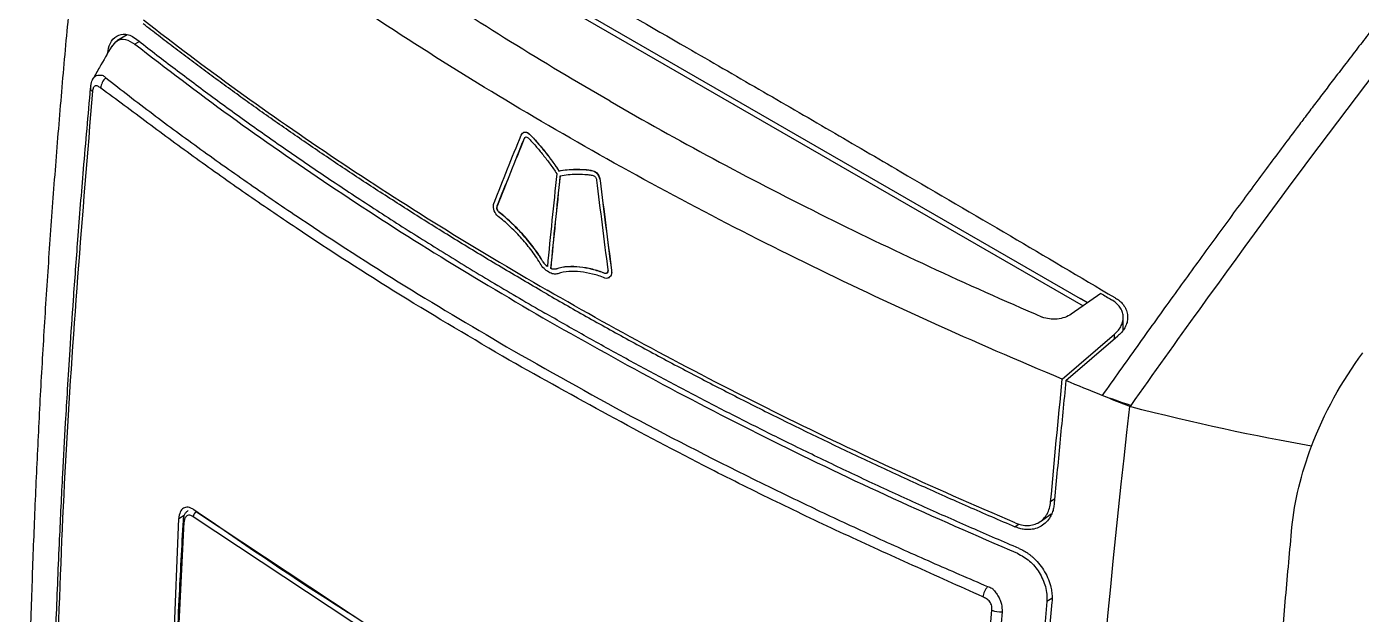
# Model space of a CAD drawing. Extents: x 86 to 639, y 68 to 658.
# Drawn here: x 502.1 to 562.2, y 158.5 to 185 of the extents above; entities that cross this region are included whole.
import ezdxf

# ---------------------------------------------------------------- set-up
doc = ezdxf.new("R2010")
doc.units = 0
doc.layers.get('0').update_dxf_attribs({"linetype": 'CONTINUOUS'})

msp = doc.modelspace()

# ---------------------------------------------------------------- linework, layer by layer
at = {"color": 7, "linetype": 'CONTINUOUS'}
for p, q in [((513.808, 193.175), (549.692, 172.46)), ((514.116, 193.252), (549.562, 172.789)), ((506.617, 184.686), (506.148, 184.403)), ((524.468, 180.274), (524.461, 180.269)), ((524.521, 180.015), (524.514, 180.011)), ((524.748, 180.202), (524.741, 180.197)), ((526.081, 178.541), (526.073, 178.537)), ((527.607, 178.552), (527.599, 178.547)), ((527.934, 178.106), (527.927, 178.102)), ((523.291, 176.936), (523.284, 176.932)), ((523.3, 176.967), (523.293, 176.963)), ((523.381, 176.677), (523.374, 176.673)), ((525.339, 174.481), (525.332, 174.477)), ((525.716, 174.141), (525.709, 174.137)), ((525.958, 174.124), (525.951, 174.12)), ((528.153, 173.922), (528.145, 173.918)), ((528.444, 174.061), (528.437, 174.057)), ((528.449, 173.985), (528.442, 173.981)), ((528.325, 173.724), (528.333, 173.728)), ((550.491, 173.023), (549.162, 172.086)), ((549.89, 172.599), (549.562, 172.789)), ((551.504, 171.369), (551.504, 171.936)), ((548.757, 169.155), (551.104, 171.177)), ((548.92, 169.087), (551.259, 171.103)), ((509.743, 163.173), (517.909, 157.764)), ((547.772, 162.739), (548.252, 163.082)), ((508.303, 146.174), (508.938, 162.872)), ((508.799, 154.814), (509.178, 162.712)), ((517.763, 157.533), (509.588, 162.948))]:
    msp.add_line(p, q, dxfattribs=at)
at = {"color": 8, "linetype": 'CONTINUOUS'}
for p, q in [((507.167, 184.383), (506.961, 184.26)), ((551.104, 170.969), (551.104, 171.177)), ((548.413, 163.756), (548.232, 163.627)), ((508.938, 162.872), (509.19, 163.017)), ((546.624, 162.498), (546.811, 162.631)), ((548.291, 159.258), (548.057, 159.128))]:
    msp.add_line(p, q, dxfattribs=at)
at = {"color": 7, "linetype": 'CONTINUOUS'}
for centre, radius, start, end in [((505.129, 182.286), 0.172, 149.62941, 243.19268), ((506.092, 182.239), 0.669, 131.02537, 176.30842), ((509.873, 162.918), 0.287, 117.04752, 173.92114), ((546.207, 159.127), 1.058, 140.35242, 168.59191), ((545.943, 159.584), 0.923, 247.27984, 276.39992)]:
    msp.add_arc(centre, radius, start, end, dxfattribs=at)
at = {"color": 8, "linetype": 'CONTINUOUS'}
msp.add_arc((509.221, 162.788), 0.0875, 182.24004, 240.68998, dxfattribs=at)
at = {"color": 7, "linetype": 'CONTINUOUS'}
for points, knots in [([(586.285, 209.343), (584.975, 208.141), (583.677, 206.901), (580.62, 203.871), (575.854, 198.907), (566.551, 188.039), (559.31, 178.389), (553.888, 170.853), (552.862, 169.411), (551.839, 167.964)], [0.006079, 0.006079, 0.006079, 0.006079, 0.579526, 0.579526, 1.370109, 2.734139, 4.938381, 4.938381, 5.45612, 5.45612, 5.45612, 5.45612]), ([(502.64, 123.476), (502.611, 124.052), (502.55, 125.295), (502.461, 127.303), (502.371, 129.594), (502.284, 132.17), (502.205, 135.036), (502.141, 138.193), (502.097, 141.646), (502.081, 145.399), (502.1, 149.457), (502.164, 153.822), (502.268, 157.927), (502.396, 161.666), (502.534, 164.938), (502.697, 168.222), (502.886, 171.52), (503.101, 174.83), (503.342, 178.153), (503.611, 181.488), (503.906, 184.836), (504.229, 188.196), (504.578, 191.567), (504.834, 193.825), (504.962, 194.954)], [0, 0, 0, 0, 0.0252983, 0.0546273, 0.0879869, 0.1253769, 0.1667975, 0.2122489, 0.2617316, 0.3152469, 0.3727966, 0.4343818, 0.5000013, 0.545461, 0.5909202, 0.6363784, 0.6818353, 0.7272907, 0.7727445, 0.8181969, 0.8636482, 0.9090987, 0.9545491, 1, 1, 1, 1]), ([(512.56, 195.094), (513.334, 194.659), (514.901, 193.778), (517.282, 192.433), (519.721, 191.049), (522.96, 189.205), (527.006, 186.892), (530.219, 185.04), (531.839, 184.106)], [0, 0, 0, 0, 0.120443, 0.243908, 0.370419, 0.499999, 0.747926, 1, 1, 1, 1]), ([(526.261, 180.209), (522.773, 182.222), (519.432, 184.313), (513.039, 188.649), (509.998, 190.887), (507.112, 193.196)], [0, 0, 0, 0, 0.5, 0.5, 1, 1, 1, 1]), ([(528.375, 181.686), (525.333, 183.442), (522.402, 185.26), (516.766, 189.019), (514.067, 190.955), (511.486, 192.948)], [0, 0, 0, 0, 0.5, 0.5, 1, 1, 1, 1]), ([(567.892, 191.416), (567.641, 191.109), (567.147, 190.507), (566.422, 189.612), (565.723, 188.742), (565.05, 187.898), (564.403, 187.081), (563.781, 186.29), (563.185, 185.527), (562.613, 184.791), (562.067, 184.084), (561.545, 183.405), (561.048, 182.755), (560.575, 182.134), (560.127, 181.543), (559.703, 180.981), (558.98, 180.022), (557.937, 178.625), (556.55, 176.748), (555.116, 174.787), (553.636, 172.741), (552.108, 170.61), (551.077, 169.156), (550.552, 168.416)], [0, 0, 0, 0, 0.0420064, 0.0826574, 0.1219544, 0.1598985, 0.1964906, 0.2317316, 0.2656221, 0.2981624, 0.3293529, 0.3591937, 0.3876851, 0.414827, 0.4406195, 0.4650626, 0.4881562, 0.565624, 0.6462287, 0.7299708, 0.8168491, 0.9068606, 1, 1, 1, 1]), ([(507.355, 185.35), (510.116, 183.192), (513.019, 181.095), (519.088, 177.032), (522.252, 175.066), (525.539, 173.169)], [0, 0, 0, 0, 0.5, 0.5, 1, 1, 1, 1]), ([(505.732, 183.84), (505.762, 183.997), (505.831, 184.355), (506.13, 184.671), (506.477, 184.741), (506.794, 184.649), (506.962, 184.533), (507.048, 184.474)], [0, 0, 0, 0, 0.19937, 0.455909, 0.714057, 0.853645, 1, 1, 1, 1]), ([(525.522, 172.996), (525.196, 173.185), (524.548, 173.561), (523.587, 174.128), (522.641, 174.695), (521.71, 175.26), (520.794, 175.824), (519.892, 176.388), (519.004, 176.95), (518.131, 177.511), (517.272, 178.071), (516.427, 178.629), (515.596, 179.186), (514.778, 179.741), (513.975, 180.294), (513.185, 180.846), (512.408, 181.395), (511.645, 181.942), (510.895, 182.487), (510.158, 183.03), (509.434, 183.57), (508.723, 184.108), (508.024, 184.643), (507.565, 185.001), (507.337, 185.178)], [0, 0, 0, 0, 0.049668, 0.098936, 0.147803, 0.196269, 0.244334, 0.291998, 0.33926, 0.386121, 0.43258, 0.478638, 0.524294, 0.569548, 0.614401, 0.658852, 0.702901, 0.746548, 0.789794, 0.832638, 0.875081, 0.917122, 0.958762, 1, 1, 1, 1]), ([(505.921, 184.164), (505.733, 183.844), (505.436, 183.34), (505.162, 182.853), (505.062, 182.675)], [0, 0, 0, 0, 0.633154, 1, 1, 1, 1]), ([(505.92, 184.14), (505.997, 184.246), (506.158, 184.469), (506.541, 184.518), (506.82, 184.347), (506.961, 184.26)], [0, 0, 0, 0, 0.308719, 0.649973, 1, 1, 1, 1]), ([(506.961, 184.26), (508.376, 183.175), (511.206, 181.004), (515.725, 177.874), (520.416, 174.83), (523.708, 172.89), (525.354, 171.919)], [0, 0, 0, 0, 0.249992, 0.499989, 0.749994, 1, 1, 1, 1]), ([(507.048, 184.474), (507.315, 184.265), (507.852, 183.846), (508.672, 183.218), (509.509, 182.586), (510.364, 181.951), (511.236, 181.313), (512.127, 180.671), (513.036, 180.027), (513.964, 179.38), (514.91, 178.73), (515.875, 178.078), (516.859, 177.424), (517.863, 176.768), (518.886, 176.109), (519.928, 175.449), (520.991, 174.788), (522.073, 174.125), (523.176, 173.461), (524.299, 172.796), (525.059, 172.355), (525.441, 172.133)], [0, 0, 0, 0, 0.047719, 0.095984, 0.144794, 0.194151, 0.244053, 0.294501, 0.345495, 0.397035, 0.449121, 0.501753, 0.554932, 0.608656, 0.662926, 0.717742, 0.773104, 0.82901, 0.885462, 0.942459, 1, 1, 1, 1]), ([(531.839, 184.106), (532.922, 183.48), (535.076, 182.236), (538.29, 180.369), (542.065, 178.167), (546.338, 175.663), (549.551, 173.762), (551.118, 172.834)], [0, 0, 0, 0, 0.16852, 0.335166, 0.500001, 0.756091, 1, 1, 1, 1]), ([(504.954, 182.28), (504.845, 181.059), (504.64, 178.772), (504.387, 175.588), (504.188, 172.874), (504.036, 170.625), (503.92, 168.781), (503.81, 166.917), (503.686, 164.664), (503.542, 161.712), (503.394, 158.122), (503.254, 153.9), (503.195, 150.891), (503.163, 149.279)], [0, 0, 0, 0, 0.109069, 0.204268, 0.285665, 0.353321, 0.407275, 0.452474, 0.522281, 0.611946, 0.721448, 0.850787, 1, 1, 1, 1]), ([(504.981, 182.373), (504.992, 182.476), (505.004, 182.592), (505.058, 182.666), (505.063, 182.674)], [0, 0, 0, 0, 0.890632, 1, 1, 1, 1]), ([(505.423, 182.282), (505.381, 182.31), (505.318, 182.353), (505.234, 182.389), (505.175, 182.384), (505.125, 182.352), (505.073, 182.279), (505.06, 182.191), (505.052, 182.133)], [0, 0, 0, 0, 0.251045, 0.376102, 0.501305, 0.626177, 0.751313, 1, 1, 1, 1]), ([(523.831, 170.01), (522.187, 170.98), (518.897, 172.918), (514.984, 175.449), (511.945, 177.52), (509.717, 179.094), (507.54, 180.71), (506.129, 181.758), (505.423, 182.282)], [0, 0, 0, 0, 0.249994, 0.499995, 0.625003, 0.750014, 0.875027, 1, 1, 1, 1]), ([(505.652, 182.744), (506.349, 182.201), (507.736, 181.121), (509.93, 179.511), (512.15, 177.936), (515.185, 175.868), (519.091, 173.339), (522.376, 171.403), (524.018, 170.434)], [0, 0, 0, 0, 0.126283, 0.251103, 0.375922, 0.500742, 0.750371, 1, 1, 1, 1]), ([(505.052, 182.133), (504.593, 176.552), (503.676, 165.39), (503.398, 154.551), (503.259, 149.132)], [0, 0, 0, 0, 0.500013, 1, 1, 1, 1]), ([(528.375, 181.686), (531.417, 179.93), (534.564, 178.239), (541.065, 174.991), (544.412, 173.437), (547.855, 171.953)], [0, 0, 0, 0, 0.5, 0.5, 1, 1, 1, 1]), ([(524.369, 180.156), (524.4, 180.232), (524.455, 180.283), (524.592, 180.298), (524.673, 180.266), (524.741, 180.197)], [0, 0, 0, 0, 0.5, 0.5, 1, 1, 1, 1]), ([(524.471, 180.268), (524.485, 180.277), (524.523, 180.303), (524.605, 180.293), (524.686, 180.257), (524.732, 180.216), (524.748, 180.202)], [0, 0, 0, 0, 0.1835134, 0.5056958, 0.8215887, 1, 1, 1, 1]), ([(524.514, 180.011), (524.527, 180.045), (524.551, 180.069), (524.612, 180.079), (524.649, 180.065), (524.679, 180.033)], [0, 0, 0, 0, 0.5, 0.5, 1, 1, 1, 1]), ([(524.521, 180.015), (524.528, 180.031), (524.539, 180.054), (524.559, 180.063), (524.565, 180.066)], [0, 0, 0, 0, 0.681935, 1, 1, 1, 1]), ([(524.679, 180.033), (524.74, 179.978), (524.798, 179.917), (524.912, 179.794), (524.969, 179.73), (525.136, 179.536), (525.246, 179.403), (525.463, 179.131), (525.57, 178.993), (525.778, 178.709), (525.881, 178.565), (525.976, 178.412)], [0, 0, 0, 0, 0.125, 0.125, 0.25, 0.25, 0.5, 0.5, 0.75, 0.75, 1, 1, 1, 1]), ([(524.741, 180.197), (524.865, 180.083), (524.981, 179.953), (525.211, 179.688), (525.324, 179.552), (525.546, 179.273), (525.656, 179.131), (525.87, 178.84), (525.975, 178.693), (526.073, 178.537)], [0, 0, 0, 0, 0.25, 0.25, 0.5, 0.5, 0.75, 0.75, 1, 1, 1, 1]), ([(524.748, 180.202), (524.872, 180.088), (524.988, 179.957), (525.218, 179.693), (525.331, 179.556), (525.553, 179.277), (525.663, 179.135), (525.877, 178.845), (525.982, 178.697), (526.081, 178.541)], [0, 0, 0, 0, 0.25, 0.25, 0.5, 0.5, 0.75, 0.75, 1, 1, 1, 1]), ([(548.757, 169.155), (544.758, 170.82), (540.88, 172.576), (533.37, 176.267), (529.748, 178.196), (526.261, 180.209)], [0, 0, 0, 0, 0.5, 0.5, 1, 1, 1, 1]), ([(526.073, 178.537), (526.192, 178.567), (526.315, 178.584), (526.564, 178.607), (526.69, 178.613), (526.945, 178.616), (527.074, 178.613), (527.334, 178.595), (527.465, 178.582), (527.599, 178.547)], [0, 0, 0, 0, 0.25, 0.25, 0.5, 0.5, 0.75, 0.75, 1, 1, 1, 1]), ([(526.081, 178.541), (526.199, 178.571), (526.322, 178.588), (526.571, 178.611), (526.697, 178.617), (526.952, 178.62), (527.081, 178.617), (527.341, 178.599), (527.472, 178.587), (527.607, 178.552)], [0, 0, 0, 0, 0.25, 0.25, 0.5, 0.5, 0.75, 0.75, 1, 1, 1, 1]), ([(526.135, 178.32), (526.25, 178.352), (526.37, 178.367), (526.612, 178.391), (526.735, 178.397), (526.984, 178.4), (527.109, 178.397), (527.299, 178.385), (527.363, 178.379), (527.491, 178.362), (527.556, 178.352), (527.622, 178.334)], [0, 0, 0, 0, 0.25, 0.25, 0.5, 0.5, 0.75, 0.75, 0.875, 0.875, 1, 1, 1, 1]), ([(527.599, 178.547), (527.675, 178.532), (527.755, 178.472), (527.875, 178.309), (527.915, 178.203), (527.927, 178.102)], [0, 0, 0, 0, 0.5, 0.5, 1, 1, 1, 1]), ([(527.607, 178.552), (527.683, 178.536), (527.762, 178.476), (527.882, 178.313), (527.922, 178.207), (527.934, 178.106)], [0, 0, 0, 0, 0.5, 0.5, 1, 1, 1, 1]), ([(527.622, 178.334), (527.656, 178.329), (527.691, 178.302), (527.744, 178.226), (527.761, 178.178), (527.766, 178.133)], [0, 0, 0, 0, 0.5, 0.5, 1, 1, 1, 1]), ([(523.335, 176.491), (523.26, 176.549), (523.197, 176.645), (523.123, 176.848), (523.113, 176.957), (523.131, 177.046)], [0, 0, 0, 0, 0.5, 0.5, 1, 1, 1, 1]), ([(523.131, 177.046), (523.132, 177.052), (523.133, 177.057), (523.135, 177.063), (523.136, 177.068), (523.137, 177.074), (523.139, 177.079), (523.142, 177.089), (523.145, 177.099), (523.149, 177.109)], [0, 0, 0, 0, 0.00002059741, 0.00002059741, 0.00002059741, 0.00004119612, 0.00004119612, 0.00004119612, 0.00008237658, 0.00008237658, 0.00008237658, 0.00008237658]), ([(523.374, 176.673), (523.339, 176.7), (523.311, 176.745), (523.28, 176.841), (523.276, 176.89), (523.284, 176.932)], [0, 0, 0, 0, 0.5, 0.5, 1, 1, 1, 1]), ([(523.381, 176.677), (523.346, 176.704), (523.318, 176.749), (523.287, 176.845), (523.283, 176.894), (523.291, 176.936)], [0, 0, 0, 0, 0.5, 0.5, 1, 1, 1, 1]), ([(523.284, 176.932), (523.285, 176.936), (523.286, 176.939), (523.287, 176.943), (523.288, 176.946), (523.288, 176.95), (523.289, 176.953), (523.29, 176.956), (523.292, 176.959), (523.293, 176.963)], [0, 0, 0, 0, 0.00001469565, 0.00001469565, 0.00001469565, 0.00002765644, 0.00002765644, 0.00002765644, 0.00004065368, 0.00004065368, 0.00004065368, 0.00004065368]), ([(523.291, 176.936), (523.292, 176.94), (523.293, 176.943), (523.294, 176.947), (523.295, 176.951), (523.296, 176.954), (523.297, 176.957), (523.298, 176.96), (523.299, 176.964), (523.3, 176.967)], [0, 0, 0, 0, 0.00001469565, 0.00001469565, 0.00001469565, 0.00002765645, 0.00002765645, 0.00002765645, 0.00004065369, 0.00004065369, 0.00004065369, 0.00004065369]), ([(525.223, 174.374), (525.096, 174.596), (524.954, 174.801), (524.655, 175.193), (524.499, 175.378), (524.179, 175.73), (524.014, 175.898), (523.68, 176.213), (523.509, 176.359), (523.335, 176.491)], [0, 0, 0, 0, 0.25, 0.25, 0.5, 0.5, 0.75, 0.75, 1, 1, 1, 1]), ([(525.332, 174.477), (525.2, 174.707), (525.053, 174.919), (524.744, 175.325), (524.582, 175.517), (524.25, 175.883), (524.079, 176.057), (523.731, 176.383), (523.555, 176.536), (523.374, 176.673)], [0, 0, 0, 0, 0.25, 0.25, 0.5, 0.5, 0.75, 0.75, 1, 1, 1, 1]), ([(525.339, 174.481), (525.208, 174.711), (525.06, 174.923), (524.751, 175.329), (524.589, 175.521), (524.257, 175.887), (524.086, 176.061), (523.739, 176.388), (523.562, 176.54), (523.381, 176.677)], [0, 0, 0, 0, 0.25, 0.25, 0.5, 0.5, 0.75, 0.75, 1, 1, 1, 1]), ([(525.55, 174.228), (525.509, 174.258), (525.469, 174.295), (525.397, 174.381), (525.364, 174.429), (525.332, 174.477)], [0, 0, 0, 0, 0.5, 0.5, 1, 1, 1, 1]), ([(525.557, 174.233), (525.516, 174.262), (525.477, 174.299), (525.404, 174.385), (525.371, 174.433), (525.339, 174.481)], [0, 0, 0, 0, 0.5, 0.5, 1, 1, 1, 1]), ([(525.61, 173.983), (525.538, 174.025), (525.466, 174.076), (525.336, 174.208), (525.278, 174.291), (525.223, 174.374)], [0, 0, 0, 0, 0.5, 0.5, 1, 1, 1, 1]), ([(526.03, 173.908), (525.964, 173.895), (525.897, 173.884), (525.756, 173.909), (525.683, 173.941), (525.61, 173.983)], [0, 0, 0, 0, 0.5, 0.5, 1, 1, 1, 1]), ([(525.951, 174.12), (525.913, 174.112), (525.874, 174.105), (525.794, 174.108), (525.752, 174.118), (525.709, 174.137)], [0, 0, 0, 0, 0.5, 0.5, 1, 1, 1, 1]), ([(525.958, 174.124), (525.92, 174.116), (525.881, 174.109), (525.801, 174.112), (525.759, 174.122), (525.716, 174.141)], [0, 0, 0, 0, 0.5, 0.5, 1, 1, 1, 1]), ([(528.145, 173.918), (527.952, 173.997), (527.761, 174.057), (527.381, 174.151), (527.192, 174.185), (526.821, 174.224), (526.638, 174.231), (526.283, 174.209), (526.112, 174.181), (525.951, 174.12)], [0, 0, 0, 0, 0.25, 0.25, 0.5, 0.5, 0.75, 0.75, 1, 1, 1, 1]), ([(528.153, 173.922), (527.959, 174.001), (527.768, 174.061), (527.388, 174.155), (527.199, 174.189), (526.828, 174.228), (526.645, 174.235), (526.291, 174.213), (526.119, 174.185), (525.958, 174.124)], [0, 0, 0, 0, 0.25, 0.25, 0.5, 0.5, 0.75, 0.75, 1, 1, 1, 1]), ([(528.147, 173.714), (527.96, 173.79), (527.776, 173.848), (527.409, 173.938), (527.227, 173.97), (526.869, 174.009), (526.693, 174.016), (526.35, 173.994), (526.185, 173.968), (526.03, 173.908)], [0, 0, 0, 0, 0.25, 0.25, 0.5, 0.5, 0.75, 0.75, 1, 1, 1, 1]), ([(528.278, 174.048), (528.278, 174.003), (528.265, 173.963), (528.217, 173.913), (528.183, 173.904), (528.145, 173.918)], [0, 0, 0, 0, 0.5, 0.5, 1, 1, 1, 1]), ([(528.442, 173.981), (528.44, 173.882), (528.411, 173.796), (528.303, 173.697), (528.226, 173.683), (528.147, 173.714)], [0, 0, 0, 0, 0.5, 0.5, 1, 1, 1, 1]), ([(528.285, 174.053), (528.285, 174.007), (528.272, 173.967), (528.224, 173.917), (528.19, 173.908), (528.153, 173.922)], [0, 0, 0, 0, 0.5, 0.5, 1, 1, 1, 1]), ([(528.276, 174.086), (528.276, 174.081), (528.277, 174.077), (528.277, 174.072), (528.277, 174.068), (528.278, 174.064), (528.278, 174.06), (528.278, 174.056), (528.278, 174.052), (528.278, 174.048)], [0, 0, 0, 0, 0.00001470922, 0.00001470922, 0.00001470922, 0.00002766414, 0.00002766414, 0.00002766414, 0.00004064362, 0.00004064362, 0.00004064362, 0.00004064362]), ([(528.449, 173.985), (528.444, 173.941), (528.436, 173.853), (528.39, 173.764), (528.345, 173.741), (528.329, 173.733)], [0, 0, 0, 0, 0.3971083, 0.7950002, 1, 1, 1, 1]), ([(528.437, 174.057), (528.438, 174.05), (528.438, 174.044), (528.439, 174.037), (528.44, 174.031), (528.44, 174.025), (528.44, 174.018), (528.441, 174.006), (528.442, 173.993), (528.442, 173.981)], [0, 0, 0, 0, 0.00002060056, 0.00002060056, 0.00002060056, 0.00004119926, 0.00004119926, 0.00004119926, 0.00008236528, 0.00008236528, 0.00008236528, 0.00008236528]), ([(528.444, 174.061), (528.445, 174.054), (528.445, 174.048), (528.446, 174.041), (528.447, 174.035), (528.447, 174.029), (528.448, 174.022), (528.448, 174.01), (528.449, 173.997), (528.449, 173.985)], [0, 0, 0, 0, 0.00002060056, 0.00002060056, 0.00002060056, 0.00004119926, 0.00004119926, 0.00004119926, 0.0000823653, 0.0000823653, 0.0000823653, 0.0000823653]), ([(525.522, 172.996), (525.837, 172.815), (526.467, 172.453), (527.419, 171.915), (528.377, 171.381), (529.34, 170.852), (530.31, 170.327), (531.285, 169.805), (532.266, 169.289), (533.252, 168.776), (534.245, 168.268), (535.243, 167.764), (536.584, 167.097), (538.277, 166.272), (540.331, 165.3), (542.407, 164.347), (544.502, 163.411), (545.917, 162.802), (546.624, 162.498)], [0, 0, 0, 0, 0.047827, 0.095614, 0.143364, 0.191079, 0.238761, 0.286412, 0.334035, 0.381633, 0.429207, 0.476761, 0.524296, 0.619748, 0.715026, 0.810147, 0.905132, 1, 1, 1, 1]), ([(546.639, 162.672), (542.9, 164.266), (539.268, 165.942), (532.23, 169.445), (528.825, 171.272), (525.539, 173.169)], [0, 0, 0, 0, 0.5, 0.5, 1, 1, 1, 1]), ([(551.104, 171.177), (551.243, 171.297), (551.348, 171.428), (551.45, 171.639), (551.474, 171.71), (551.503, 171.852), (551.507, 171.925), (551.496, 172.067), (551.481, 172.137), (551.43, 172.273), (551.394, 172.34), (551.26, 172.528), (551.134, 172.641), (550.977, 172.734)], [0, 0, 0, 0, 0.25, 0.25, 0.375, 0.375, 0.5, 0.5, 0.625, 0.625, 0.75, 0.75, 1, 1, 1, 1]), ([(551.118, 172.834), (551.147, 172.817), (551.205, 172.783), (551.283, 172.727), (551.356, 172.667), (551.422, 172.603), (551.482, 172.536), (551.569, 172.421), (551.659, 172.249), (551.709, 172.015), (551.697, 171.775), (551.627, 171.563), (551.525, 171.384), (551.409, 171.237), (551.309, 171.148), (551.259, 171.103)], [0, 0, 0, 0, 0.04164, 0.083111, 0.124607, 0.166316, 0.208424, 0.251112, 0.374875, 0.500059, 0.625117, 0.749091, 0.83384, 0.916972, 1, 1, 1, 1]), ([(546.818, 161.515), (546.459, 161.668), (545.742, 161.974), (544.674, 162.439), (543.61, 162.908), (542.551, 163.382), (541.498, 163.861), (540.45, 164.345), (539.407, 164.834), (538.369, 165.328), (537.336, 165.826), (536.026, 166.468), (534.445, 167.258), (532.604, 168.203), (530.783, 169.162), (528.981, 170.137), (527.198, 171.126), (526.027, 171.797), (525.441, 172.133)], [0, 0, 0, 0, 0.047368, 0.094767, 0.142199, 0.189667, 0.237174, 0.284721, 0.332312, 0.379949, 0.427634, 0.47537, 0.562552, 0.649816, 0.737178, 0.824653, 0.912255, 1, 1, 1, 1]), ([(549.162, 172.086), (549.077, 172.027), (548.98, 171.977), (548.762, 171.9), (548.646, 171.875), (548.289, 171.838), (548.048, 171.87), (547.855, 171.953)], [0, 0, 0, 0, 0.25, 0.25, 0.5, 0.5, 1, 1, 1, 1]), ([(525.354, 171.919), (527.035, 170.969), (530.397, 169.069), (535.671, 166.36), (541.093, 163.751), (544.852, 162.118), (546.731, 161.301)], [0, 0, 0, 0, 0.250006, 0.500011, 0.750008, 1, 1, 1, 1]), ([(524.018, 170.434), (525.899, 169.374), (529.661, 167.253), (534.389, 164.853), (537.995, 163.118), (540.411, 161.995), (542.858, 160.893), (544.544, 160.167), (545.393, 159.802)], [0, 0, 0, 0, 0.2795796, 0.5591673, 0.6690116, 0.7788438, 0.8887015, 1, 1, 1, 1]), ([(545.171, 159.336), (544.119, 159.811), (542.014, 160.761), (538.916, 162.161), (535.87, 163.616), (530.73, 166.16), (526.807, 168.349), (523.831, 170.01)], [0, 0, 0, 0, 0.13998, 0.280001, 0.420018, 0.560034, 1, 1, 1, 1]), ([(548.92, 169.087), (548.873, 168.614), (548.779, 167.674), (548.645, 166.28), (548.516, 164.911), (548.435, 164.007), (548.394, 163.559)], [0, 0, 0, 0, 0.256233, 0.50831, 0.756233, 1, 1, 1, 1]), ([(549.48, 96.435), (548.904, 107.8), (548.764, 119.447), (549.495, 143.291), (550.365, 155.484), (551.802, 167.913)], [0, 0, 0, 0, 0.5, 0.5, 1, 1, 1, 1]), ([(546.639, 162.672), (546.735, 162.631), (546.831, 162.601), (547.02, 162.562), (547.116, 162.553), (547.299, 162.558), (547.386, 162.571), (547.554, 162.618), (547.635, 162.653), (547.855, 162.785), (547.978, 162.915), (548.157, 163.23), (548.214, 163.42), (548.232, 163.627)], [0, 0, 0, 0, 0.125, 0.125, 0.25, 0.25, 0.375, 0.375, 0.5, 0.5, 0.75, 0.75, 1, 1, 1, 1]), ([(509.62, 163.266), (509.575, 163.294), (509.486, 163.349), (509.321, 163.391), (509.143, 163.355), (508.985, 163.179), (508.954, 162.975), (508.938, 162.872)], [0, 0, 0, 0, 0.136766, 0.267261, 0.508509, 0.750977, 1, 1, 1, 1]), ([(509.366, 163.226), (509.333, 163.203), (509.27, 163.158), (509.199, 163.052), (509.15, 162.927), (509.139, 162.832), (509.134, 162.785)], [0, 0, 0, 0, 0.256424, 0.509913, 0.758428, 1, 1, 1, 1]), ([(509.588, 162.948), (509.538, 162.976), (509.438, 163.031), (509.305, 163.004), (509.207, 162.899), (509.188, 162.774), (509.178, 162.712)], [0, 0, 0, 0, 0.250012, 0.499871, 0.749914, 1, 1, 1, 1]), ([(522.703, 154.915), (520.423, 156.264), (515.878, 158.952), (511.701, 161.831), (509.62, 163.266)], [0, 0, 0, 0, 0.501881, 1, 1, 1, 1]), ([(548.394, 163.559), (548.391, 163.521), (548.384, 163.445), (548.365, 163.336), (548.339, 163.231), (548.305, 163.129), (548.263, 163.032), (548.184, 162.882), (548.044, 162.697), (547.817, 162.519), (547.554, 162.402), (547.291, 162.36), (547.05, 162.371), (546.836, 162.413), (546.695, 162.47), (546.624, 162.498)], [0, 0, 0, 0, 0.041591, 0.083007, 0.124464, 0.166175, 0.208353, 0.2512, 0.374881, 0.50007, 0.625274, 0.748833, 0.833816, 0.91696, 1, 1, 1, 1]), ([(509.134, 162.786), (509.068, 161.59), (508.924, 158.948), (508.815, 156.325), (508.755, 154.888)], [0, 0, 0, 0, 0.45248, 1, 1, 1, 1]), ([(559.476, 96.764), (559.424, 97.189), (559.315, 98.074), (559.155, 99.46), (558.99, 100.957), (558.824, 102.566), (558.657, 104.288), (558.493, 106.126), (558.332, 108.08), (558.178, 110.153), (558, 112.856), (557.818, 116.192), (557.657, 120.167), (557.55, 124.258), (557.505, 128.032), (557.506, 131.454), (557.535, 134.486), (557.595, 137.535), (557.683, 140.601), (557.801, 143.683), (557.947, 146.78), (558.122, 149.892), (558.326, 153.018), (558.557, 156.158), (558.815, 159.31), (559.01, 161.423), (559.108, 162.479)], [0, 0, 0, 0, 0.020884, 0.043477, 0.06778, 0.093793, 0.121515, 0.150947, 0.182088, 0.214938, 0.249499, 0.309939, 0.371586, 0.43444, 0.498501, 0.544095, 0.589689, 0.635283, 0.680878, 0.726473, 0.772067, 0.81766, 0.86325, 0.908838, 0.954422, 1, 1, 1, 1]), ([(546.731, 161.301), (546.919, 161.198), (547.29, 160.995), (547.747, 160.442), (547.982, 159.9), (548.069, 159.452), (548.061, 159.236), (548.057, 159.128)], [0, 0, 0, 0, 0.248572, 0.490913, 0.738929, 0.869294, 1, 1, 1, 1]), ([(546.818, 161.515), (546.854, 161.499), (546.924, 161.468), (547.029, 161.412), (547.132, 161.35), (547.232, 161.282), (547.33, 161.207), (547.488, 161.074), (547.694, 160.864), (547.921, 160.551), (548.103, 160.207), (548.218, 159.88), (548.28, 159.589), (548.305, 159.338), (548.297, 159.18), (548.292, 159.1)], [0, 0, 0, 0, 0.042128, 0.083779, 0.125121, 0.166329, 0.207578, 0.249042, 0.370527, 0.491541, 0.615231, 0.739767, 0.826957, 0.913149, 1, 1, 1, 1]), ([(545.393, 159.802), (545.462, 159.782), (545.547, 159.757), (545.623, 159.69), (545.671, 159.638), (545.755, 159.544), (545.86, 159.393), (545.953, 159.198), (546.036, 158.947), (546.042, 158.777), (546.046, 158.667)], [0, 0, 0, 0, 0.151582, 0.188126, 0.232897, 0.311991, 0.460747, 0.609367, 0.74939, 1, 1, 1, 1]), ([(545.586, 158.733), (545.588, 158.795), (545.59, 158.889), (545.543, 159.02), (545.489, 159.111), (545.419, 159.19), (545.311, 159.265), (545.227, 159.308), (545.171, 159.336)], [0, 0, 0, 0, 0.248706, 0.373924, 0.498813, 0.624013, 0.749052, 1, 1, 1, 1]), ([(548.057, 159.128), (547.731, 155.262), (547.078, 147.529), (546.48, 136.112), (546.321, 128.628), (546.242, 124.886)], [0, 0, 0, 0, 0.333314, 0.666654, 1, 1, 1, 1]), ([(548.292, 159.1), (547.479, 150.311), (546.944, 141.645), (546.389, 124.589), (546.369, 116.2), (546.584, 107.955)], [0, 0, 0, 0, 0.5, 0.5, 1, 1, 1, 1]), ([(543.802, 125.727), (543.938, 131.148), (544.212, 141.989), (545.128, 153.152), (545.586, 158.733)], [0, 0, 0, 0, 0.499987, 1, 1, 1, 1]), ([(546.046, 158.667), (545.587, 153.089), (544.669, 141.933), (544.392, 131.098), (544.253, 125.68)], [0, 0, 0, 0, 0.499977, 1, 1, 1, 1])]:
    msp.add_open_spline(points, degree=3, knots=knots, dxfattribs=at)
at = {"color": 8, "linetype": 'CONTINUOUS'}
msp.add_open_spline([(505.063, 182.674), (505.082, 182.705), (505.126, 182.778), (505.232, 182.847), (505.365, 182.875), (505.539, 182.858), (505.614, 182.782), (505.652, 182.744)], degree=3, knots=[0, 0, 0, 0, 0.152436, 0.359627, 0.566809, 0.778027, 1, 1, 1, 1], dxfattribs=at)
at = {"color": 7, "linetype": 'CONTINUOUS'}
for points in [[(523.149, 177.109), (523.551, 178.122), (523.958, 179.138), (524.369, 180.156)], [(523.293, 176.963), (523.695, 177.976), (524.102, 178.992), (524.514, 180.011)], [(523.3, 176.967), (523.702, 177.98), (524.109, 178.996), (524.521, 180.015)], [(525.976, 178.412), (525.828, 177.015), (525.686, 175.62), (525.55, 174.228)], [(525.709, 174.137), (525.845, 175.528), (525.987, 176.923), (526.135, 178.32)], [(525.716, 174.141), (525.852, 175.533), (525.994, 176.927), (526.142, 178.324)], [(527.766, 178.133), (527.931, 176.782), (528.101, 175.433), (528.276, 174.086)], [(527.927, 178.102), (528.091, 176.752), (528.261, 175.403), (528.437, 174.057)], [(527.934, 178.106), (528.098, 176.756), (528.268, 175.407), (528.444, 174.061)], [(550.491, 173.023), (550.653, 172.927), (550.815, 172.831), (550.977, 172.734)], [(559.985, 166.128), (560.547, 167.61), (561.35, 169.068), (562.304, 170.344)], [(548.232, 163.627), (548.397, 165.464), (548.572, 167.306), (548.757, 169.155)], [(550.552, 168.416), (550.006, 168.638), (549.462, 168.862), (548.92, 169.087)], [(551.839, 167.964), (551.409, 168.114), (550.98, 168.265), (550.552, 168.416)], [(551.802, 167.913), (551.385, 168.08), (550.968, 168.248), (550.552, 168.416)], [(551.802, 167.913), (551.814, 167.93), (551.826, 167.947), (551.839, 167.964)], [(559.985, 166.128), (557.449, 166.583), (554.727, 167.161), (551.802, 167.913)], [(559.108, 162.479), (559.217, 163.641), (559.517, 164.892), (559.985, 166.128)]]:
    msp.add_open_spline(points, degree=3, dxfattribs=at)

doc.saveas('drawing.dxf')
